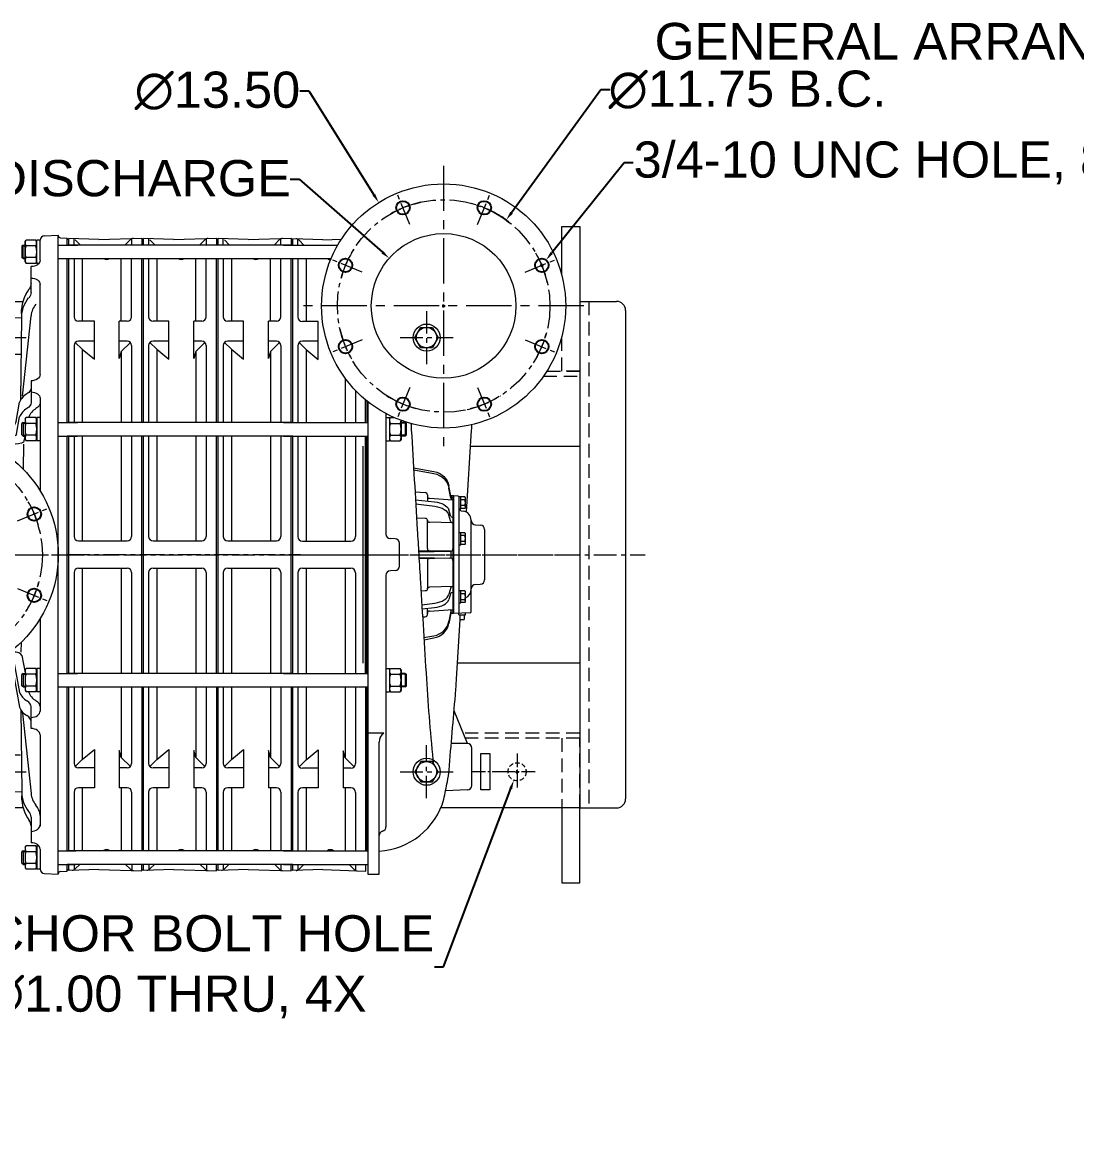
# Model space of a CAD drawing. Header units: inches. Extents: x -48 to 250, y -21 to 207.
# Drawn here: x 62.6 to 120.8, y 89.2 to 151 of the extents above; entities that cross this region are included whole.
import ezdxf
from ezdxf.enums import TextEntityAlignment as Align

# ---------------------------------------------------------------- set-up
doc = ezdxf.new("R2010")
doc.units = ezdxf.units.IN
doc.header["$MEASUREMENT"] = 0
for name, pattern in [('CENTER', [2, 1.25, -0.25, 0.25, -0.25]), ('CENTER2', [1.125, 0.75, -0.125, 0.125, -0.125]), ('CENTERX2', [0.8, 0.5, -0.1, 0.1, -0.1]), ('HIDDEN', [0.375, 0.25, -0.125])]:
    doc.linetypes.add(name, pattern=pattern)
doc.layers.get('Defpoints').update_dxf_attribs({"lineweight": 5})
for name, color, linetype, lineweight in [('CEN', 3, 'CENTER', 5), ('Centerline', 5, 'CENTERX2', 5), ('CL', 1, 'CENTER', 5), ('HID', 6, 'HIDDEN', 5), ('HID-HIDE', 6, 'HIDDEN', 5), ('HID2', 3, 'HIDDEN', 5), ('OBJ', 7, 'Continuous', 5), ('TEXT', 104, 'Continuous', 5), ('TXT', 7, 'Continuous', 5)]:
    doc.layers.add(name, color=color, linetype=linetype, lineweight=lineweight)
doc.styles.get("Standard").update_dxf_attribs({"font": 'arial.ttf'})
doc.dimstyles.new('STANDARD 2 PLCS$3', dxfattribs={"dimtxt": 1, "dimasz": 0.5, "dimexe": 0.18, "dimexo": 0.0625, "dimgap": 0.09, "dimtad": 0, "dimtih": 1, "dimtoh": 1, "dimzin": 4, "dimdsep": 46, "dimtxsty": 'Standard', "dimcen": 0.09, "dimaunit": 1, "dimadec": 0, "dimazin": 1, "dimtfac": 1, "dimtofl": 0, "dimtmove": 1, "dimatfit": 3, "dimfxl": 1, "dimtolj": 1, "dimtzin": 4, "dimarcsym": 0})

# ---------------------------------------------------------------- blocks, each defined once
blk = doc.blocks.new('*U69')
at = {"linetype": 'Continuous', "ltscale": 3}
blk.add_circle((0, 0), 0.375, dxfattribs=at)
blk = doc.blocks.new('*U70')
at = {"color": 0, "linetype": 'ByBlock', "lineweight": -2, "transparency": 16777216}
for p, rotation in [((-2.248, 5.428), 45), ((-5.428, 2.248), 90), ((5.428, 2.248), 315), ((-5.428, -2.248), 135), ((5.428, -2.248), 270.0000000000001), ((2.248, -5.428), 225), ((-2.248, -5.428), 180)]:
    blk.add_blockref('*U69', p, dxfattribs=dict(at, rotation=rotation))
blk.add_blockref('*U69', (2.248, 5.428), dxfattribs=at)
blk = doc.blocks.new('mc8 inlet pos 1 top view')
at = {"lineweight": 5}
for p, q in [((1.438, 10.692), (2.064, 11.075)), ((4.673, 11.075), (2.064, 11.075)), ((1.438, -10.692), (2.064, -11.075)), ((4.673, -11.075), (2.064, -11.075))]:
    blk.add_line(p, q, dxfattribs=at)
at = {"color": 7, "linetype": 'Continuous', "lineweight": 5}
for p, q in [((-11.88, 0.902), (-11.88, -0.902)), ((-11.88, 0.902), (-11.88, -0.902)), ((-11.82, 0.937), (-11.82, 1.145))]:
    blk.add_line(p, q, dxfattribs=at)
at = {"color": 5, "linetype": 'CENTER', "lineweight": 5}
blk.add_line((-13.045, 0), (9.86, 0), dxfattribs=at)
blk.add_circle((0, 0), 5.875, dxfattribs=at)
at = {"lineweight": 5}
for centre, start, end in [((7.357, 1.724), 123.42693, 154.63715), ((7.357, -1.724), 205.36285, 236.57307)]:
    blk.add_arc(centre, 10.746, start, end, dxfattribs=at)
at = {"layer": 'CEN', "color": 7, "lineweight": 5}
for p, q in [((3.5, 13.47), (3.5, 10.53)), ((2.03, 12), (4.97, 12)), ((-1.866, 4.504), (-2.631, 6.352)), ((1.866, 4.504), (2.631, 6.352)), ((-4.504, 1.866), (-6.352, 2.631)), ((4.504, 1.866), (6.352, 2.631)), ((-4.504, -1.866), (-6.352, -2.631)), ((4.504, -1.866), (6.352, -2.631)), ((-1.866, -4.504), (-2.631, -6.352)), ((1.866, -4.504), (2.631, -6.352)), ((3.5, -13.47), (3.5, -10.53)), ((2.03, -12), (4.97, -12))]:
    blk.add_line(p, q, dxfattribs=at)
at = {"layer": 'CEN', "color": 5, "lineweight": 5, "ltscale": 2}
blk.add_line((0, 7.751), (0, -7.751), dxfattribs=at)
at = {"layer": 'CEN', "color": 7, "lineweight": 5}
for start, end in [(102.73572, 122.26428), (57.73572, 77.26428), (147.73572, 167.26428), (12.73572, 32.26428), (192.73572, 212.26428), (327.73572, 347.26428), (237.73572, 257.26428), (282.73572, 302.26428)]:
    blk.add_arc((0, 0), 5.875, start, end, dxfattribs=at)
at = {"layer": 'HID', "color": 7, "linetype": 'Continuous', "lineweight": 5, "ltscale": 2}
for p, q in [((-11.82, 0.937), (-11.88, 0.902)), ((-11.82, 0.937), (-11.82, -0.937)), ((-11.82, -0.937), (-11.88, -0.902))]:
    blk.add_line(p, q, dxfattribs=at)
at = {"layer": 'HID-HIDE', "lineweight": 5}
for p, q in [((4.761, 17.073), (4.919, 17.073)), ((4.761, 16.417), (4.919, 16.417)), ((4.761, -16.417), (4.919, -16.417)), ((4.761, -17.073), (4.919, -17.073))]:
    blk.add_line(p, q, dxfattribs=at)
at = {"layer": 'HID-HIDE', "color": 7, "lineweight": 5}
for p, q in [((4.761, 7.264), (4.919, 7.264)), ((4.761, 6.608), (4.919, 6.608)), ((4.761, -6.608), (4.919, -6.608)), ((4.761, -7.264), (4.919, -7.264))]:
    blk.add_line(p, q, dxfattribs=at)
at = {"layer": 'OBJ', "lineweight": 5}
for p, q in [((4.919, 17.308), (4.97, 17.395)), ((5.51, 17.395), (4.97, 17.395)), ((5.56, 17.308), (5.51, 17.395)), ((5.56, 16.096), (5.56, 17.395)), ((5.75, 17.395), (5.56, 17.395)), ((5.75, 16.29), (5.75, 17.379)), ((5.991, 17.629), (6.75, 17.655)), ((6.75, -17.655), (6.75, 17.655)), ((6.871, 17.52), (7.255, 17.506)), ((7.255, 17.12), (7.255, 17.506)), ((4.807, 17.12), (4.747, 17.06)), ((4.747, 17.06), (4.747, 16.43)), ((4.807, 16.37), (4.807, 17.12)), ((4.807, 17.12), (4.919, 17.12)), ((4.919, 16.183), (4.919, 17.308)), ((5.51, 17.07), (4.97, 17.07)), ((6.75, 17.12), (7.814, 17.12)), ((4.807, 16.37), (4.747, 16.43)), ((4.807, 16.37), (4.919, 16.37)), ((4.919, 16.183), (4.97, 16.096)), ((5.51, 16.421), (4.97, 16.421)), ((5.51, 16.096), (4.97, 16.096)), ((5.56, 16.183), (5.51, 16.096)), ((5.674, 16.096), (5.56, 16.096)), ((6.75, 16.37), (7.814, 16.37)), ((7.255, 7.311), (7.255, 16.37)), ((5.25, 14.503), (5.25, 15.924)), ((5.75, 9.965), (5.75, 15.016)), ((1.679, 13.008), (4.713, 13.114)), ((4.679, 8.555), (4.733, 13.138)), ((4.777, 8.761), (5.25, 13.206)), ((1.438, 12.759), (1.438, 10.692)), ((5.25, 9.612), (5.25, 8.4)), ((6.75, 7.311), (7.814, 7.311)), ((6.75, 6.561), (7.814, 6.561)), ((6.75, -6.561), (7.814, -6.561)), ((6.75, -7.311), (7.814, -7.311)), ((7.255, -16.37), (7.255, -7.311)), ((4.679, -8.555), (4.733, -13.138)), ((5.25, -9.612), (5.25, -8.4)), ((4.777, -8.761), (5.25, -13.206)), ((5.75, -9.965), (5.75, -15.016)), ((1.438, -12.759), (1.438, -10.692)), ((1.679, -13.008), (4.713, -13.114)), ((5.25, -14.503), (5.25, -15.924)), ((4.807, -16.37), (4.747, -16.43)), ((4.747, -17.06), (4.747, -16.43)), ((4.807, -16.37), (4.807, -17.12)), ((4.807, -16.37), (4.919, -16.37)), ((4.919, -16.183), (4.97, -16.096)), ((4.919, -16.183), (4.919, -17.308)), ((5.51, -16.096), (4.97, -16.096)), ((5.51, -16.421), (4.97, -16.421)), ((5.56, -16.183), (5.51, -16.096)), ((5.56, -16.096), (5.56, -17.395)), ((5.674, -16.096), (5.56, -16.096)), ((5.75, -16.29), (5.75, -17.379)), ((6.75, -16.37), (7.718, -16.37)), ((4.807, -17.12), (4.747, -17.06)), ((4.807, -17.12), (4.919, -17.12)), ((4.919, -17.308), (4.97, -17.395)), ((5.51, -17.07), (4.97, -17.07)), ((5.56, -17.308), (5.51, -17.395)), ((6.75, -17.12), (7.705, -17.12)), ((7.255, -17.506), (7.255, -17.12)), ((7.255, -17.506), (7.255, -17.12)), ((5.51, -17.395), (4.97, -17.395)), ((5.75, -17.395), (5.56, -17.395)), ((5.991, -17.629), (6.75, -17.655)), ((6.871, -17.52), (7.255, -17.506)), ((6.871, -17.52), (7.255, -17.506))]:
    blk.add_line(p, q, dxfattribs=at)
at = {"layer": 'OBJ', "color": 7, "lineweight": 5}
for p, q in [((4.419, 7.355), (4.617, 8.439)), ((5.75, 8.645), (5.75, 3.536)), ((4.443, 6.665), (4.617, 7.621)), ((4.919, 7.499), (4.97, 7.586)), ((4.919, 7.499), (4.919, 6.374)), ((5.51, 7.586), (4.97, 7.586)), ((5.56, 7.499), (5.51, 7.586)), ((5.75, 7.586), (5.56, 7.586)), ((5.56, 7.586), (5.56, 6.287)), ((4.807, 7.311), (4.747, 7.251)), ((4.747, 6.621), (4.747, 7.251)), ((4.807, 7.311), (4.919, 7.311)), ((4.807, 7.311), (4.807, 6.561)), ((5.51, 7.261), (4.97, 7.261)), ((4.807, 6.561), (4.747, 6.621)), ((4.807, 6.561), (4.919, 6.561)), ((4.874, 6.292), (4.919, 6.539)), ((4.919, 6.374), (4.97, 6.287)), ((5.51, 6.611), (4.97, 6.611)), ((5.51, 6.287), (4.97, 6.287)), ((5.56, 6.374), (5.51, 6.287)), ((5.75, 6.287), (5.56, 6.287)), ((7.255, -6.561), (7.255, 6.561)), ((4.827, 4.719), (4.841, 6.108)), ((-7.153, 1.915), (-7.153, -1.915)), ((-6.359, 2.265), (-6.947, 2.161)), ((-6.359, -2.265), (-6.947, -2.161)), ((5.75, -3.536), (5.75, -8.645)), ((4.708, -5.382), (4.715, -4.83)), ((4.742, -5.566), (4.919, -6.539)), ((4.304, -5.905), (4.617, -7.621)), ((4.28, -6.594), (4.617, -8.439)), ((4.807, -6.561), (4.747, -6.621)), ((4.747, -7.251), (4.747, -6.621)), ((4.807, -6.561), (4.807, -7.311)), ((4.807, -6.561), (4.919, -6.561)), ((4.919, -6.374), (4.97, -6.287)), ((4.919, -6.374), (4.919, -7.499)), ((5.51, -6.287), (4.97, -6.287)), ((5.51, -6.611), (4.97, -6.611)), ((5.56, -6.374), (5.51, -6.287)), ((5.56, -6.287), (5.56, -7.586)), ((5.75, -6.287), (5.56, -6.287)), ((4.807, -7.311), (4.747, -7.251)), ((4.807, -7.311), (4.919, -7.311)), ((5.51, -7.261), (4.97, -7.261)), ((4.919, -7.499), (4.97, -7.586)), ((5.51, -7.586), (4.97, -7.586)), ((5.56, -7.499), (5.51, -7.586)), ((5.75, -7.586), (5.56, -7.586))]:
    blk.add_line(p, q, dxfattribs=at)
at = {"layer": 'OBJ', "color": 7, "linetype": 'Continuous', "lineweight": 5}
for p, q in [((-11.82, 1.145), (-9.13, 1.145)), ((-11.82, 0.937), (-8.13, 0.937)), ((-9.13, 0.937), (-9.13, 1.145)), ((-7.94, -1.124), (-7.94, 1.124)), ((-7.94, 1.124), (-7.153, 1.124)), ((-11.82, -0.937), (-8.13, -0.937)), ((-7.94, -1.124), (-7.153, -1.124))]:
    blk.add_line(p, q, dxfattribs=at)
at = {"layer": 'OBJ', "lineweight": 5}
for points in [[(3.82, 12.562), (4.145, 12), (3.82, 11.438), (3.17, 11.438), (2.845, 12), (3.17, 12.562)], [(3.82, -12.562), (4.145, -12), (3.82, -11.438), (3.17, -11.438), (2.845, -12), (3.17, -12.562)]]:
    blk.add_lwpolyline(points, close=True, dxfattribs=at)
for centre, radius in [((3.5, 12), 0.75), ((3.495, 12), 0.562), ((3.5, -12), 0.75), ((3.495, -12), 0.562)]:
    blk.add_circle(centre, radius, dxfattribs=at)
at = {"layer": 'OBJ', "color": 7, "lineweight": 5}
for radius in [6.75, 4]:
    blk.add_circle((0, 0), radius, dxfattribs=at)
at = {"layer": 'OBJ', "lineweight": 5}
for centre, radius, start, end in [((5.207, 17.232), 0.288, 154.38425, 214.38425), ((5.272, 17.232), 0.288, 325.61575, 25.61575), ((6, 17.379), 0.25, 92, 180), ((6.875, 17.645), 0.125, 180, 268), ((5.994, 16.745), 1.075, 162.41205, 197.58795), ((4.485, 16.745), 1.075, 342.41205, 17.58795), ((5.207, 16.258), 0.288, 145.61575, 205.61575), ((5.272, 16.258), 0.288, 334.38425, 34.38425), ((6.518, 13.071), 1.275, 142.1886, 173.92671), ((1.688, 12.759), 0.25, 92, 180), ((-6.903, 1.915), 0.25, 100, 180), ((-6.903, -1.915), 0.25, 180, 260), ((5.585, -7.999), 1.063, 204.45366, 237.83069), ((1.688, -12.759), 0.25, 180, 268), ((6.518, -13.071), 1.275, 186.07329, 217.8114), ((5.207, -16.258), 0.288, 154.38425, 214.38425), ((5.994, -16.745), 1.075, 162.41205, 197.58795), ((5.272, -16.258), 0.288, 325.61575, 25.61575), ((4.485, -16.745), 1.075, 342.41205, 17.58795), ((5.207, -17.232), 0.288, 145.61575, 205.61575), ((5.272, -17.232), 0.288, 334.38425, 34.38425), ((6, -17.379), 0.25, 180, 268), ((6.875, -17.645), 0.125, 92, 180), ((6.875, -17.645), 0.125, 92, 180)]:
    blk.add_arc(centre, radius, start, end, dxfattribs=at)
at = {"layer": 'OBJ', "color": 7, "lineweight": 5}
for centre, radius, start, end in [((5.585, 7.999), 1.063, 122.16931, 155.54634), ((5.585, 7.181), 1.063, 122.16931, 155.54634), ((6.085, 7.181), 1.063, 122.16931, 157.6358), ((5.207, 7.423), 0.288, 154.38425, 214.38425), ((5.272, 7.423), 0.288, 325.61575, 25.61575), ((5.994, 6.936), 1.075, 162.41205, 197.58795), ((4.485, 6.936), 1.075, 342.41205, 17.58795), ((5.207, 6.449), 0.288, 145.61575, 205.61575), ((5.272, 6.449), 0.288, 334.38425, 34.38425), ((5.207, -6.449), 0.288, 154.38425, 214.38425), ((5.994, -6.936), 1.075, 162.41205, 197.58795), ((5.272, -6.449), 0.288, 325.61575, 25.61575), ((4.485, -6.936), 1.075, 342.41205, 17.58795), ((5.207, -7.423), 0.288, 145.61575, 205.61575), ((5.272, -7.423), 0.288, 334.38425, 34.38425), ((5.585, -7.181), 1.063, 204.45366, 237.83069), ((6.085, -7.181), 1.063, 202.3642, 237.83069), ((4.28, -8.814), 0.5, 6.0574, 17.18918)]:
    blk.add_arc(centre, radius, start, end, dxfattribs=at)
at = {"layer": 'OBJ', "color": 7, "linetype": 'Continuous', "lineweight": 5}
for centre, start, end in [((-8.13, 1.127), 270, 359.01989), ((-8.13, -1.127), 0.98011, 90)]:
    blk.add_arc(centre, 0.19, start, end, dxfattribs=at)
at = {"layer": 'OBJ', "lineweight": 5}
for centre, major_axis, ratio, start_param, end_param in [((7.3, 17.408), (-0.045, 0), 0.666667, 3.141593, 6.283185), ((7.3, 17.408), (-0.045, 0), 0.666667, 3.141593, 6.283185), ((5.25, -8.645), (-0.5, 0), 0.707107, 1.570796, 3.141593), ((4.25, -9.218), (-1, 0), 0.4995, 3.141593, 3.835618), ((5.25, -9.965), (0.5, 0), 0.707107, 0, 1.570796), ((6.865, -13.245), (0.192, 2.369), 0.902985, 1.681631, 2.29787), ((6.857, -13.095), (2.123, 0.094), 0.894418, 3.114574, 3.713305), ((4.75, -14.503), (-0.5, 0), 0.89, 3.141593, 3.886192), ((4.75, -14.416), (-1, 0), 0.866848, 3.141593, 3.848564), ((4.75, -14.994), (-0.5, 0), 0.966, 3.141593, 3.821677), ((5.25, -14.93), (-0.5, 0), 0.732051, 1.570796, 3.141593), ((5.25, -16.29), (-0.5, 0), 0.732051, 3.141593, 4.712389)]:
    blk.add_ellipse(centre, major_axis=major_axis, ratio=ratio, start_param=start_param, end_param=end_param, dxfattribs=at)
at = {"layer": 'OBJ', "lineweight": 5, "extrusion": (0, 0, -1)}
for centre, major_axis, ratio, start_param, end_param in [((5.25, 16.29), (-0.5, 0), 0.732051, 3.141593, 4.712389), ((4.75, 14.994), (-0.5, 0), 0.966, 3.141593, 3.821677), ((5.25, 14.93), (-0.5, 0), 0.732051, 1.570796, 3.141593), ((6.865, 13.245), (0.192, -2.369), 0.902985, 1.681631, 2.29787), ((4.75, 14.503), (-0.5, 0), 0.89, 3.141593, 3.886192), ((6.857, 13.095), (2.123, -0.094), 0.894418, 3.114574, 3.713305), ((5.25, 9.965), (-0.5, 0), 0.707107, 3.141593, 4.712389), ((4.25, 9.218), (1, 0), 0.4995, 0, 0.694025), ((7.3, -17.408), (-0.045, 0), 0.666667, 3.141593, 6.283185)]:
    blk.add_ellipse(centre, major_axis=major_axis, ratio=ratio, start_param=start_param, end_param=end_param, dxfattribs=at)
at = {"layer": 'OBJ', "color": 7, "lineweight": 5, "extrusion": (0, 0, -1)}
for centre, major_axis, ratio, start_param, end_param in [((5.25, 8.645), (0.5, 0), 0.707107, -1.570796, 0), ((4.25, 8.4), (1, 0), 0.4995, 0, 0.694025), ((4.75, 8.4), (1, 0), 0.4995, 0, 0.694025), ((3.932, 7.426), (0.495, 0), 0.815211, 0.178165, 1.570796), ((3.946, 6.683), (0.499, 0), 0.404436, 0.0885, 1.570796), ((4.378, 6.309), (-0.499, 0), 0.404436, 3.230092, 4.712389)]:
    blk.add_ellipse(centre, major_axis=major_axis, ratio=ratio, start_param=start_param, end_param=end_param, dxfattribs=at)
at = {"layer": 'OBJ', "color": 7, "lineweight": 5}
for centre, major_axis, ratio, start_param, end_param in [((4.245, -5.584), (-0.499, 0), 0.404436, 3.230092, 4.712389), ((3.807, -5.923), (-0.499, 0), 0.404436, 3.230092, 4.712389), ((3.793, -6.666), (-0.495, 0), 0.815211, 3.319758, 4.712389), ((4.25, -8.4), (-1, 0), 0.4995, 3.141593, 3.835618), ((4.75, -8.4), (-1, 0), 0.4995, 3.141593, 3.835618)]:
    blk.add_ellipse(centre, major_axis=major_axis, ratio=ratio, start_param=start_param, end_param=end_param, dxfattribs=at)
at = {"linetype": 'Continuous', "lineweight": 5}
blk.add_blockref('*U70', (0, 0), dxfattribs=at)
blk = doc.blocks.new('mc8 p1 disch top view')
at = {"color": 5, "linetype": 'CENTER', "lineweight": 5}
blk.add_line((-15.67, 0), (0, 0), dxfattribs=at)
at = {"lineweight": 5}
for p, q in [((-4.973, -10.442), (-5.716, -8.64)), ((-4.973, -10.442), (-5.869, -10.444)), ((-10.48, -17.655), (-9.855, -17.655))]:
    blk.add_line(p, q, dxfattribs=at)
at = {"color": 5, "linetype": 'CENTER', "lineweight": 5}
blk.add_circle((-6.292, 13.75), 5.875, dxfattribs=at)
at = {"linetype": 'Continuous', "ltscale": 3}
for centre in [(-8.54, 19.178), (-4.044, 19.178), (-11.72, 15.998), (-0.864, 15.998), (-11.72, 11.502), (-0.864, 11.502), (-8.54, 8.322), (-4.044, 8.322)]:
    blk.add_circle(centre, 0.375, dxfattribs=at)
at = {"lineweight": 5}
blk.add_arc((-10.087, -12.437), 3.956, 273.36268, 344.04718, dxfattribs=at)
at = {"layer": 'CEN', "color": 5, "lineweight": 5, "ltscale": 2}
for p, q in [((-6.292, 21.501), (-6.292, 5.999)), ((1.459, 13.75), (-14.043, 13.75))]:
    blk.add_line(p, q, dxfattribs=at)
at = {"layer": 'CEN', "color": 7, "lineweight": 5}
for p, q in [((-8.158, 18.254), (-8.923, 20.102)), ((-4.426, 18.254), (-3.661, 20.102)), ((-10.796, 15.616), (-12.644, 16.381)), ((-1.788, 15.616), (0.06, 16.381)), ((-7.232, 13.47), (-7.232, 10.53)), ((-10.796, 11.884), (-12.644, 11.119)), ((-8.702, 12), (-5.762, 12)), ((-1.788, 11.884), (0.06, 11.119)), ((-8.158, 9.246), (-8.923, 7.398)), ((-4.426, 9.246), (-3.661, 7.398)), ((-7.232, -13.47), (-7.232, -10.53)), ((-8.702, -12), (-5.762, -12))]:
    blk.add_line(p, q, dxfattribs=at)
for start, end in [(102.73572, 122.26428), (57.73572, 77.26428), (147.73572, 167.26428), (12.73572, 32.26428), (192.73572, 212.26428), (327.73572, 347.26428), (237.73572, 257.26428), (282.73572, 302.26428)]:
    blk.add_arc((-6.292, 13.75), 5.875, start, end, dxfattribs=at)
at = {"layer": 'HID-HIDE', "color": 7, "lineweight": 5}
for p, q in [((-8.368, 7.264), (-8.649, 7.264)), ((-8.368, 6.608), (-8.649, 6.608))]:
    blk.add_line(p, q, dxfattribs=at)
at = {"layer": 'HID-HIDE', "lineweight": 5}
for p, q in [((-8.368, -6.608), (-8.649, -6.608)), ((-8.368, -7.264), (-8.649, -7.264))]:
    blk.add_line(p, q, dxfattribs=at)
at = {"layer": 'OBJ', "color": 7, "lineweight": 5}
for p, q in [((-10.51, 7.311), (-10.51, 8.48)), ((-10.504, 7.311), (-10.504, 8.475)), ((-9.48, 7.586), (-9.29, 7.586)), ((-9.29, 7.499), (-9.239, 7.586)), ((-9.29, 7.586), (-9.29, 6.287)), ((-9.239, 7.586), (-9.042, 7.586)), ((-9.239, 7.261), (-8.699, 7.261)), ((-8.649, 7.425), (-8.649, 6.374)), ((-8.415, 7.311), (-8.649, 7.311)), ((-8.415, 7.311), (-8.355, 7.251)), ((-8.415, 7.311), (-8.415, 6.561)), ((-8.355, 6.621), (-8.355, 7.251)), ((-9.48, 6.287), (-9.29, 6.287)), ((-9.29, 6.374), (-9.239, 6.287)), ((-9.239, 6.611), (-8.699, 6.611)), ((-9.239, 6.287), (-8.699, 6.287)), ((-8.649, 6.374), (-8.699, 6.287)), ((-8.415, 6.561), (-8.649, 6.561)), ((-8.415, 6.561), (-8.355, 6.621))]:
    blk.add_line(p, q, dxfattribs=at)
at = {"layer": 'OBJ', "lineweight": 5}
for p, q in [((-10.48, 8.456), (-10.48, -17.655)), ((-9.48, 7.8), (-9.48, 1.143)), ((-10.51, -6.561), (-10.51, 6.561)), ((-10.504, 6.561), (-10.504, -6.561)), ((-7.954, 4.805), (-6.832, 4.601)), ((-7.947, 4.688), (-6.832, 4.485)), ((-5.897, 3.236), (-6.003, 3.8)), ((-7.874, 3.469), (-7.313, 3.435)), ((-7.193, 3.306), (-7.193, 2.969)), ((-7.072, 3.116), (-5.781, 3.039)), ((-5.897, 3.12), (-6.003, 3.684)), ((-5.758, 3.259), (-5.903, 3.269)), ((-5.758, -3.259), (-5.758, 3.259)), ((-5.758, 3.25), (-5.744, 3.25)), ((-5.744, 3.25), (-5.744, -3.25)), ((-5.491, 3.238), (-5.744, 3.247)), ((-5.434, -3.178), (-5.434, 3.217)), ((-5.434, 3.217), (-5.34, 3.217)), ((-5.34, 2.534), (-5.34, 3.217)), ((-5.115, 3.2), (-5.34, 3.2)), ((-5.09, 3.156), (-5.115, 3.2)), ((-5.09, 2.594), (-5.09, 3.156)), ((-7.849, 3.04), (-6.8, 2.926)), ((-7.835, 2.81), (-6.784, 2.675)), ((-5.897, 2.114), (-6.011, 2.482)), ((-5.434, 2.534), (-5.34, 2.534)), ((-5.115, 3.037), (-5.34, 3.037)), ((-5.115, 2.713), (-5.34, 2.713)), ((-5.115, 2.55), (-5.34, 2.55)), ((-5.09, 2.594), (-5.115, 2.55)), ((-7.313, 2.005), (-7.788, 2.017)), ((-7.193, 0.34), (-7.193, 1.901)), ((-5.897, 1.815), (-6.004, 2.186)), ((-5.322, 2.428), (-5.204, 2.412)), ((-4.774, -3.155), (-4.774, 1.916)), ((-5.781, 1.763), (-7.079, 1.796)), ((-4.532, 1.643), (-4.265, 1.633)), ((-4.024, 1.384), (-4.024, -1.384)), ((-8.971, 0.883), (-9.238, 0.893)), ((-8.73, -0.634), (-8.73, 0.634)), ((-5.434, 1.23), (-5.34, 1.23)), ((-5.34, 0.547), (-5.34, 1.23)), ((-5.115, 1.213), (-5.34, 1.213)), ((-5.115, 1.051), (-5.34, 1.051)), ((-5.115, 0.726), (-5.34, 0.726)), ((-5.09, 1.17), (-5.115, 1.213)), ((-5.09, 0.607), (-5.09, 1.17)), ((-5.914, 0.188), (-7.68, 0.221)), ((-7.676, 0.154), (-5.947, 0.187)), ((-5.883, -0.124), (-5.883, 0.124)), ((-5.434, 0.547), (-5.34, 0.547)), ((-5.115, 0.564), (-5.34, 0.564)), ((-5.09, 0.607), (-5.115, 0.564)), ((-7.657, -0.154), (-5.947, -0.187)), ((-5.914, -0.188), (-7.653, -0.221)), ((-7.193, -0.34), (-7.193, -1.901)), ((-9.48, -1.143), (-9.48, -15.046)), ((-8.971, -0.883), (-9.238, -0.893)), ((-5.781, -1.763), (-7.079, -1.796)), ((-5.897, -1.815), (-6.004, -2.186)), ((-4.532, -1.643), (-4.265, -1.633)), ((-7.313, -2.005), (-7.544, -2.011)), ((-5.897, -2.114), (-6.011, -2.482)), ((-5.434, -1.984), (-5.34, -1.984)), ((-5.34, -2.667), (-5.34, -1.984)), ((-5.115, -2.001), (-5.34, -2.001)), ((-5.115, -2.164), (-5.34, -2.164)), ((-5.09, -2.045), (-5.115, -2.001)), ((-5.09, -2.607), (-5.09, -2.045)), ((-7.497, -2.766), (-6.784, -2.675)), ((-7.483, -3), (-6.8, -2.926)), ((-7.193, -3.306), (-7.193, -2.969)), ((-7.072, -3.116), (-5.781, -3.039)), ((-5.434, -2.667), (-5.34, -2.667)), ((-5.115, -2.488), (-5.34, -2.488)), ((-5.115, -2.651), (-5.34, -2.651)), ((-5.09, -2.607), (-5.115, -2.651)), ((-7.456, -3.444), (-7.313, -3.435)), ((-5.897, -3.12), (-6.003, -3.684)), ((-5.897, -3.236), (-6.003, -3.8)), ((-5.758, -3.259), (-5.903, -3.269)), ((-5.744, -3.25), (-5.758, -3.25)), ((-4.831, -3.215), (-5.744, -3.247)), ((-5.461, -3.335), (-5.458, -3.237)), ((-5.461, -3.335), (-5.086, -3.335)), ((-5.399, -3.335), (-5.399, -3.585)), ((-5.399, -3.585), (-5.149, -3.585)), ((-5.149, -3.335), (-5.149, -3.585)), ((-5.14, -3.335), (-5.13, -3.339)), ((-5.086, -3.335), (-5.089, -3.224)), ((-7.386, -4.586), (-6.832, -4.485)), ((-7.378, -4.7), (-6.832, -4.601)), ((-9.48, -6.287), (-9.29, -6.287)), ((-9.29, -6.374), (-9.239, -6.287)), ((-9.29, -6.287), (-9.29, -7.586)), ((-9.239, -6.287), (-8.699, -6.287)), ((-9.239, -6.611), (-8.699, -6.611)), ((-8.649, -6.374), (-8.699, -6.287)), ((-8.649, -6.374), (-8.649, -7.499)), ((-8.415, -6.561), (-8.649, -6.561)), ((-8.415, -6.561), (-8.355, -6.621)), ((-8.415, -6.561), (-8.415, -7.311)), ((-8.355, -7.251), (-8.355, -6.621)), ((-10.51, -16.37), (-10.51, -7.311)), ((-10.504, -7.311), (-10.504, -12.806)), ((-9.239, -7.261), (-8.699, -7.261)), ((-8.415, -7.311), (-8.649, -7.311)), ((-8.415, -7.311), (-8.355, -7.251)), ((-9.48, -7.586), (-9.29, -7.586)), ((-9.29, -7.499), (-9.239, -7.586)), ((-9.239, -7.586), (-8.699, -7.586)), ((-8.649, -7.499), (-8.699, -7.586)), ((-9.604, -9.867), (-10.48, -9.867)), ((-9.855, -17.655), (-9.854, -10.367)), ((-4.732, -12.759), (-4.732, -10.692)), ((-4.973, -13.008), (-6.187, -13.064))]:
    blk.add_line(p, q, dxfattribs=at)
for points in [[(-6.912, 12.562), (-6.587, 12), (-6.912, 11.437), (-7.562, 11.437), (-7.887, 12), (-7.562, 12.562)], [(-6.912, -12.563), (-6.587, -12), (-6.912, -11.438), (-7.562, -11.438), (-7.887, -12), (-7.562, -12.563)]]:
    blk.add_lwpolyline(points, close=True, dxfattribs=at)
for points in [[(-8.101, 7.247, -0.001333), (-8.079, 6.894, -0.000057), (-7.749, 1.372, 0.000233), (-7.668, 0.019, 0.000175), (-7.573, -1.537, 0.000051), (-7.246, -6.856, 0.005285), (-7.073, -9.253, 0.004385), (-6.854, -11.638, 0.004385)], [(-5.02, 2.347), (-4.745, 6.875, -0.000649), (-4.726, 7.184)], [(-6.283, -13.524, 0.004777), (-6.085, -12.55, 0.025876), (-5.995, -11.908, 0.001144), (-5.641, -7.74, 0.005517), (-5.579, -6.875), (-5.379, -3.585)]]:
    blk.add_lwpolyline(points, format="xyb", dxfattribs=at)
for centre, radius in [((-6.292, 13.75), 6.75), ((-6.292, 13.75), 4), ((-7.232, 12), 0.75), ((-7.237, 12), 0.562), ((-7.232, -12), 0.75), ((-7.237, -12), 0.562)]:
    blk.add_circle(centre, radius, dxfattribs=at)
at = {"layer": 'OBJ', "color": 7, "lineweight": 5}
for centre, radius, start, end in [((-9.002, 7.423), 0.288, 154.38425, 214.38425), ((-8.215, 6.936), 1.075, 162.41205, 197.58795), ((-8.936, 7.423), 0.288, 325.61575, 0.31201), ((-9.724, 6.936), 1.075, 342.41205, 17.58795), ((-9.002, 6.449), 0.288, 145.61575, 205.61575), ((-8.936, 6.449), 0.288, 334.38425, 34.38425)]:
    blk.add_arc(centre, radius, start, end, dxfattribs=at)
at = {"layer": 'OBJ', "lineweight": 5}
for centre, radius, start, end in [((-7.323, 3.306), 0.13, 0, 85.96947), ((-7.063, 3.246), 0.13, 180, 265.96947), ((-5.494, 3.178), 0.06, 0, 88), ((-5.233, 3.119), 0.144, 325.61575, 25.61575), ((-5.304, 2.557), 0.13, 180, 262), ((-5.627, 2.875), 0.537, 342.41205, 17.58795), ((-5.233, 2.631), 0.144, 334.38425, 34.38425), ((-5.274, 1.916), 0.5, 0, 82), ((-4.524, 1.893), 0.25, 180, 268), ((-4.274, 1.384), 0.25, 0, 88), ((-9.23, 1.143), 0.25, 180, 268), ((-8.98, 0.634), 0.25, 0, 88), ((-5.233, 1.132), 0.144, 325.61575, 25.61575), ((-5.627, 0.888), 0.537, 342.41205, 17.58795), ((-5.233, 0.645), 0.144, 334.38425, 34.38425), ((-7.063, 0.34), 0.13, 180, 265.96947), ((-5.946, 0.124), 0.063, 0, 91.0977), ((-5.912, 0.318), 0.13, 268.91826, 0), ((-7.063, -0.34), 0.13, 94.03053, 180), ((-5.946, -0.124), 0.063, 268.90219, 0), ((-5.912, -0.318), 0.13, 0, 91.08174), ((-9.23, -1.143), 0.25, 92, 180), ((-8.98, -0.634), 0.25, 272, 0), ((-4.524, -1.893), 0.25, 92, 180), ((-4.274, -1.384), 0.25, 272, 0), ((-5.233, -2.082), 0.144, 325.61575, 25.61575), ((-5.627, -2.326), 0.537, 342.41205, 17.58795), ((-5.274, -1.916), 0.5, 291.59232, 0), ((-5.233, -2.569), 0.144, 334.38425, 34.38425), ((-7.323, -3.306), 0.13, 274.03053, 0), ((-7.063, -3.246), 0.13, 94.03053, 180), ((-5.494, -3.178), 0.06, 272, 0), ((-4.834, -3.155), 0.06, 272, 0), ((-9.002, -6.449), 0.288, 154.38425, 214.38425), ((-8.215, -6.936), 1.075, 162.41205, 197.58795), ((-8.936, -6.449), 0.288, 325.61575, 25.61575), ((-9.724, -6.936), 1.075, 342.41205, 17.58795), ((-9.002, -7.423), 0.288, 145.61575, 205.61575), ((-8.936, -7.423), 0.288, 334.38425, 34.38425), ((-9.285, -10.339), 0.57, 124.07328, 182.79368), ((-4.982, -10.692), 0.25, 0, 88), ((-4.982, -12.759), 0.25, 272, 0), ((-9.604, -15.53), 0.25, 104.48168, 179.99756), ((-9.73, -15.046), 0.25, 284.48168, 0)]:
    blk.add_arc(centre, radius, start, end, dxfattribs=at)
at = {"layer": 'OBJ', "lineweight": 5, "extrusion": (0, 0, -1)}
for centre, major_axis, ratio, start_param, end_param in [((-6.993, 3.675), (-0.988, 0.186), 0.935161, 1.558193, 2.809998), ((-6.993, 3.559), (-0.988, 0.186), 0.935161, 1.558193, 2.809998), ((-6.993, 2.389), (0.996, 0), 0.549809, -1.375776, -0.170203), ((-6.993, 2.083), (1.005, 0), 0.602662, -1.360946, -0.171812), ((-7.072, -1.901), (-0.121, 0), 0.864511, 0, 1.570796), ((-5.776, -1.796), (0.122, 0.025), 0.268221, 3.33084, 4.720795), ((-7.313, -1.901), (-0.121, 0), 0.864511, 3.141593, 4.712389), ((-5.775, -2.096), (0.122, 0.025), 0.264455, 3.350837, 4.720234), ((-5.777, -3.126), (0.12, 0.015), 0.725268, 3.38198, 4.768314), ((-5.777, -3.243), (0.12, 0.014), 0.722533, 3.387375, 4.767172)]:
    blk.add_ellipse(centre, major_axis=major_axis, ratio=ratio, start_param=start_param, end_param=end_param, dxfattribs=at)
at = {"layer": 'OBJ', "lineweight": 5}
for centre, major_axis, ratio, start_param, end_param in [((-5.777, 3.243), (-0.12, 0.014), 0.722533, 0.245783, 1.62558), ((-5.777, 3.126), (-0.12, 0.015), 0.725268, 0.240388, 1.626722), ((-7.313, 1.901), (0.121, 0), 0.864511, 0, 1.570796), ((-7.072, 1.901), (0.121, 0), 0.864511, 3.141593, 4.712389), ((-5.775, 2.096), (-0.122, 0.025), 0.264455, 0.209244, 1.578641), ((-5.776, 1.796), (-0.122, 0.025), 0.268221, 0.189248, 1.579203), ((-6.993, -2.083), (-1.005, 0), 0.602662, 1.780646, 2.96978), ((-6.993, -2.389), (0.996, 0), 0.549809, -1.375776, -0.170203), ((-6.993, -3.559), (0.988, 0.186), 0.935161, 4.699785, 5.951591), ((-6.993, -3.675), (0.988, 0.186), 0.935161, 4.699785, 5.951591)]:
    blk.add_ellipse(centre, major_axis=major_axis, ratio=ratio, start_param=start_param, end_param=end_param, dxfattribs=at)
blk = doc.blocks.new('mc8 intermediate for disch')
at = {"color": 5, "linetype": 'CENTER', "lineweight": 5}
blk.add_line((0.14, 17.12), (5.667, 17.12), dxfattribs=at)
at = {"lineweight": 5}
blk.add_line((4.531, 0.75), (4.656, 0.75), dxfattribs=at)
at = {"layer": 'OBJ', "lineweight": 5}
for p, q in [((0, 34.241), (2.995, 34.241)), ((2.162, 34.531), (0.507, 34.589)), ((0.507, 34.241), (0.507, 34.589)), ((0.791, 34.241), (0.791, 34.558)), ((1.124, 34.241), (0.855, 34.509)), ((0, 33.491), (2.623, 33.491)), ((0.507, 24.431), (0.507, 33.491)), ((0.786, 33.491), (0.786, 30.264)), ((0.786, 28.669), (0.786, 24.431)), ((0.859, 28.846), (1.242, 28.463)), ((0, 24.431), (4.656, 24.431)), ((0, 23.681), (4.656, 23.681)), ((0.507, 10.559), (0.507, 23.681)), ((0.786, 23.681), (0.786, 18.12)), ((1.242, 23.681), (1.242, 17.87)), ((3.4, 23.681), (3.4, 17.87)), ((3.974, 23.681), (3.974, 18.12)), ((4.531, 10.559), (4.531, 23.681)), ((4.537, 10.559), (4.537, 23.681)), ((4.626, 10.559), (4.626, 23.681)), ((4.632, 23.681), (4.632, 10.559)), ((1.036, 17.87), (3.724, 17.87)), ((0.786, 16.12), (0.786, 10.559)), ((1.036, 16.37), (3.724, 16.37)), ((1.242, 16.37), (1.242, 10.559)), ((3.4, 16.37), (3.4, 10.559)), ((3.974, 16.12), (3.974, 10.559)), ((0, 10.559), (4.656, 10.559)), ((0, 9.809), (4.656, 9.809)), ((0.507, 0.75), (0.507, 9.809)), ((0.786, 9.809), (0.786, 5.572)), ((1.242, 9.809), (1.242, 5.778)), ((3.4, 9.809), (3.4, 5.896)), ((3.974, 9.809), (3.974, 5.572)), ((4.531, 9.809), (4.531, 0.75)), ((4.537, 9.809), (4.537, 0.75)), ((4.626, 0.75), (4.626, 9.809)), ((4.632, 9.809), (4.632, 4.314)), ((1.242, 5.778), (1.912, 6.332)), ((1.912, 6.332), (1.912, 4.227)), ((3.287, 6.283), (3.287, 4.227)), ((3.4, 5.896), (3.287, 6.283)), ((0.859, 5.395), (1.242, 5.778)), ((3.901, 5.395), (3.4, 5.896)), ((1.912, 5.322), (1.036, 5.322)), ((3.724, 5.322), (3.287, 5.322)), ((0.786, 3.977), (0.786, 0.75)), ((1.912, 4.227), (1.036, 4.227)), ((1.242, 4.227), (1.242, 0.75)), ((3.724, 4.227), (3.287, 4.227)), ((3.4, 4.227), (3.4, 0.75)), ((3.974, 3.977), (3.974, 0.75)), ((0, 0.75), (4.655, 0.75)), ((0, 0), (4.641, 0)), ((0.507, -0.348), (0.507, 0)), ((0.791, 0), (0.791, -0.318)), ((1.124, 0), (0.855, -0.269)), ((3.621, 0), (3.904, -0.284)), ((3.979, 0), (3.979, -0.333)), ((4.537, -0.373), (4.537, 0)), ((4.537, -0.373), (4.537, 0)), ((2.162, -0.29), (0.507, -0.348)), ((2.162, -0.29), (4.537, -0.373))]:
    blk.add_line(p, q, dxfattribs=at)
at = {"layer": 'OBJ', "color": 7, "lineweight": 5}
for p, q in [((2.162, 34.531), (3.196, 34.567)), ((1.242, 33.491), (1.242, 30.014)), ((1.912, 30.014), (1.036, 30.014)), ((1.912, 27.908), (1.912, 30.014)), ((1.912, 28.919), (1.036, 28.919)), ((1.242, 28.463), (1.242, 24.431)), ((1.242, 28.463), (1.912, 27.908)), ((3.4, 26.88), (3.4, 24.431)), ((3.974, 26.196), (3.974, 24.431)), ((4.531, 24.431), (4.531, 25.678)), ((4.537, 24.431), (4.537, 25.673))]:
    blk.add_line(p, q, dxfattribs=at)
at = {"layer": 'OBJ', "lineweight": 5}
for centre, start, end in [((0.679, 34.332), 45, 88), ((1.036, 30.264), 180, 270), ((1.036, 28.669), 90, 180), ((1.036, 18.12), 180, 270), ((3.724, 18.12), 270, 0), ((1.036, 16.12), 90, 180), ((3.724, 16.12), 0, 90), ((1.036, 5.572), 180, 270), ((3.724, 5.572), 270, 0), ((1.036, 3.977), 90, 180), ((3.724, 3.977), 0, 90), ((2.587, 0.561), 49.22788, 130.77212), ((0.679, -0.092), 272, 315), ((4.081, -0.107), 225, 268)]:
    blk.add_arc(centre, 0.25, start, end, dxfattribs=at)
at = {"layer": 'OBJ', "color": 7, "lineweight": 5}
for centre, end in [((2.582, 33.68), 273.67924), ((2.587, 33.68), 272.33718)]:
    blk.add_arc(centre, 0.25, 229.22788, end, dxfattribs=at)
at = {"layer": 'OBJ', "lineweight": 5}
blk.add_ellipse((0.457, 34.529), major_axis=(-0.0475, 0), ratio=0.631579, start_param=3.141593, end_param=6.283185, dxfattribs=at)
at = {"layer": 'OBJ', "lineweight": 5, "extrusion": (0, 0, -1)}
blk.add_ellipse((0.462, -0.288), major_axis=(-0.045, 0), ratio=0.666667, start_param=3.141593, end_param=6.283185, dxfattribs=at)
blk = doc.blocks.new('mc8 intermediate side view')
at = {"lineweight": 5}
for p, q in [((0, 17.12), (4.21, 17.12)), ((0, 16.37), (4.21, 16.37)), ((0, 7.311), (4.21, 7.311)), ((0, 6.561), (4.21, 6.561)), ((0, -6.561), (4.21, -6.561)), ((0, -7.311), (4.21, -7.311)), ((0, -16.37), (4.21, -16.37)), ((0, -17.12), (4.21, -17.12))]:
    blk.add_line(p, q, dxfattribs=at)
at = {"color": 5, "linetype": 'CENTER', "lineweight": 5}
blk.add_line((0, 0), (4.634, 0), dxfattribs=at)
at = {"layer": 'OBJ', "lineweight": 5}
for p, q in [((1.745, 17.411), (0.09, 17.468)), ((0.09, 17.12), (0.09, 17.468)), ((0.374, 17.12), (0.374, 17.438)), ((0.707, 17.12), (0.439, 17.389)), ((1.745, 17.411), (4.12, 17.493)), ((3.204, 17.12), (3.488, 17.404)), ((3.562, 17.12), (3.562, 17.453)), ((4.12, 17.493), (4.12, 17.12)), ((0.09, 7.311), (0.09, 16.37)), ((0.369, 16.37), (0.369, 13.143)), ((0.825, 16.37), (0.825, 12.893)), ((2.983, 12.893), (2.983, 16.37)), ((3.557, 13.143), (3.557, 16.37)), ((4.12, 7.311), (4.12, 16.37)), ((1.495, 12.893), (0.619, 12.893)), ((1.495, 10.788), (1.495, 12.893)), ((2.87, 10.838), (2.87, 12.893)), ((3.307, 12.893), (2.87, 12.893)), ((1.495, 11.799), (0.619, 11.799)), ((3.307, 11.799), (2.87, 11.799)), ((0.369, 11.549), (0.369, 7.311)), ((0.442, 11.725), (0.825, 11.343)), ((0.825, 11.343), (0.825, 7.311)), ((0.825, 11.343), (1.495, 10.788)), ((2.983, 11.224), (2.87, 10.838)), ((3.484, 11.725), (2.983, 11.224)), ((2.983, 11.224), (2.983, 7.311)), ((3.557, 11.549), (3.557, 7.311)), ((0.09, -6.561), (0.09, 6.561)), ((0.369, 6.561), (0.369, 1)), ((0.825, 6.561), (0.825, 0.75)), ((2.983, 6.561), (2.983, 0.75)), ((3.557, 6.561), (3.557, 1)), ((4.12, -6.561), (4.12, 6.561)), ((0.619, 0.75), (3.307, 0.75)), ((0.369, -1), (0.369, -6.561)), ((0.619, -0.75), (3.307, -0.75)), ((0.825, -0.75), (0.825, -6.561)), ((2.983, -0.75), (2.983, -6.561)), ((3.557, -1), (3.557, -6.561)), ((0.09, -16.37), (0.09, -7.311)), ((0.369, -7.311), (0.369, -11.549)), ((0.825, -7.311), (0.825, -11.343)), ((2.983, -7.311), (2.983, -11.224)), ((3.557, -7.311), (3.557, -11.549)), ((4.12, -7.311), (4.12, -16.37)), ((0.825, -11.343), (1.495, -10.788)), ((1.495, -10.788), (1.495, -12.893)), ((2.87, -10.838), (2.87, -12.893)), ((2.983, -11.224), (2.87, -10.838)), ((0.442, -11.725), (0.825, -11.343)), ((3.484, -11.725), (2.983, -11.224)), ((1.495, -11.799), (0.619, -11.799)), ((3.307, -11.799), (2.87, -11.799)), ((1.495, -12.893), (0.619, -12.893)), ((0.825, -12.893), (0.825, -16.37)), ((3.307, -12.893), (2.87, -12.893)), ((2.983, -12.893), (2.983, -16.37)), ((0.369, -13.143), (0.369, -16.37)), ((3.557, -13.143), (3.557, -16.37)), ((0.09, -17.468), (0.09, -17.12)), ((0.374, -17.12), (0.374, -17.438)), ((0.707, -17.12), (0.439, -17.389)), ((3.204, -17.12), (3.488, -17.404)), ((3.562, -17.12), (3.562, -17.453)), ((4.12, -17.493), (4.12, -17.12)), ((1.745, -17.411), (0.09, -17.468)), ((1.745, -17.411), (4.12, -17.493))]:
    blk.add_line(p, q, dxfattribs=at)
for centre, start, end in [((3.665, 17.227), 92, 135), ((2.171, 16.56), 229.22788, 310.77212), ((0.619, 13.143), 180, 270), ((3.307, 13.143), 270, 0), ((0.619, 11.549), 90, 180), ((3.307, 11.549), 0, 90), ((0.619, 1), 180, 270), ((3.307, 1), 270, 0), ((0.619, -1), 90, 180), ((3.307, -1), 0, 90), ((0.619, -11.549), 180, 270), ((3.307, -11.549), 270, 0), ((0.619, -13.143), 90, 180), ((3.307, -13.143), 0, 90), ((2.171, -16.56), 49.22788, 130.77212), ((0.262, -17.212), 272, 315), ((3.665, -17.227), 225, 268)]:
    blk.add_arc(centre, 0.25, start, end, dxfattribs=at)
blk.add_ellipse((0.045, 17.408), major_axis=(-0.045, 0), ratio=0.666667, start_param=3.141593, end_param=6.283185, dxfattribs=at)
at = {"layer": 'OBJ', "lineweight": 5, "extrusion": (0, 0, -1)}
blk.add_ellipse((0.045, -17.408), major_axis=(-0.045, 0), ratio=0.666667, start_param=3.141593, end_param=6.283185, dxfattribs=at)
blk = doc.blocks.new('*D81')
at = {"layer": 'Defpoints', "color": 0, "linetype": 'Continuous', "ltscale": 3, "transparency": 16777216}
for p in [(89.303, 140.101), (82.386, 130.602)]:
    blk.add_point(p, dxfattribs=at)
at = {"layer": 'TEXT', "color": 0, "linetype": 'Continuous', "lineweight": -2, "ltscale": 3, "transparency": 16777216}
for p, q in [((94.545, 147.299), (89.598, 140.505)), ((95.045, 147.299), (94.545, 147.299)), ((85.755, 135.352), (85.935, 135.352)), ((85.845, 135.262), (85.845, 135.442))]:
    blk.add_line(p, q, dxfattribs=at)
blk.add_arc((85.845, 135.352), 5.875, 52.18096, 57.12619, dxfattribs=at)
at = {"layer": 'TEXT', "color": 0, "linetype": 'Continuous', "ltscale": 3, "transparency": 16777216}
blk.add_solid([(89.53, 140.554), (89.665, 140.456), (89.303, 140.101)], dxfattribs=at)
at = {"layer": 'TEXT', "color": 0, "linetype": 'Continuous', "lineweight": 5, "ltscale": 3, "transparency": 16777216, "insert": (102.645, 147.299), "char_height": 2, "attachment_point": 5}
blk.add_mtext('\\A1;∅11.75 B.C.', dxfattribs=at)
blk = doc.blocks.new('*D82')
at = {"layer": 'Defpoints', "color": 0, "linetype": 'Continuous', "ltscale": 3, "transparency": 16777216}
for p in [(82.837, 137.989), (88.852, 132.714)]:
    blk.add_point(p, dxfattribs=at)
at = {"layer": 'TEXT', "color": 0, "linetype": 'Continuous', "lineweight": -2, "ltscale": 3, "transparency": 16777216}
for p, q in [((77.361, 142.353), (77.861, 142.353)), ((77.861, 142.353), (82.461, 138.319)), ((85.755, 135.352), (85.935, 135.352)), ((85.845, 135.262), (85.845, 135.442))]:
    blk.add_line(p, q, dxfattribs=at)
at = {"layer": 'TEXT', "color": 0, "linetype": 'Continuous', "ltscale": 3, "transparency": 16777216}
blk.add_solid([(82.516, 138.381), (82.407, 138.256), (82.837, 137.989)], dxfattribs=at)
at = {"layer": 'TEXT', "color": 0, "linetype": 'Continuous', "lineweight": 5, "ltscale": 3, "transparency": 16777216, "insert": (64.903, 142.353), "char_height": 2, "attachment_point": 5}
blk.add_mtext('\\A1;∅8.00 DISCHARGE', dxfattribs=at)
blk = doc.blocks.new('*D83')
at = {"layer": 'Defpoints', "color": 0, "linetype": 'Continuous', "ltscale": 3, "transparency": 16777216}
for p in [(82.257, 141.069), (89.432, 129.634)]:
    blk.add_point(p, dxfattribs=at)
at = {"layer": 'TEXT', "color": 0, "linetype": 'Continuous', "lineweight": -2, "ltscale": 3, "transparency": 16777216}
for p, q in [((77.884, 147.243), (78.384, 147.243)), ((78.384, 147.243), (81.992, 141.493)), ((85.755, 135.352), (85.935, 135.352)), ((85.845, 135.262), (85.845, 135.442))]:
    blk.add_line(p, q, dxfattribs=at)
at = {"layer": 'TEXT', "color": 0, "linetype": 'Continuous', "ltscale": 3, "transparency": 16777216}
blk.add_solid([(82.062, 141.537), (81.921, 141.449), (82.257, 141.069)], dxfattribs=at)
at = {"layer": 'TEXT', "color": 0, "linetype": 'Continuous', "lineweight": 5, "ltscale": 3, "transparency": 16777216, "insert": (73.335, 147.243), "char_height": 2, "attachment_point": 5}
blk.add_mtext('\\A1;∅13.50', dxfattribs=at)
blk = doc.blocks.new('*D88')
at = {"layer": 'Defpoints', "color": 0, "linetype": 'Continuous', "ltscale": 3, "transparency": 16777216}
for p in [(91.508, 137.892), (91.038, 137.308)]:
    blk.add_point(p, dxfattribs=at)
at = {"layer": 'TEXT', "color": 0, "linetype": 'Continuous', "lineweight": -2, "ltscale": 3, "transparency": 16777216}
for p, q in [((95.824, 143.261), (91.821, 138.282)), ((96.324, 143.261), (95.824, 143.261)), ((91.183, 137.6), (91.363, 137.6)), ((91.273, 137.51), (91.273, 137.69))]:
    blk.add_line(p, q, dxfattribs=at)
at = {"layer": 'TEXT', "color": 0, "linetype": 'Continuous', "ltscale": 3, "transparency": 16777216}
blk.add_solid([(91.756, 138.334), (91.886, 138.23), (91.508, 137.892)], dxfattribs=at)
at = {"layer": 'TEXT', "color": 0, "linetype": 'Continuous', "lineweight": 5, "ltscale": 3, "transparency": 16777216, "insert": (110.4, 143.261), "char_height": 2, "attachment_point": 5}
blk.add_mtext('\\A1;3/4-10 UNC HOLE, 8X', dxfattribs=at)
blk = doc.blocks.new('*D72')
at = {"color": 0, "lineweight": -2, "transparency": 16777216}
for p, q in [((89.815, 109.602), (89.995, 109.602)), ((89.905, 109.512), (89.905, 109.692)), ((85.832, 98.815), (89.552, 108.666)), ((85.332, 98.815), (85.832, 98.815))]:
    blk.add_line(p, q, dxfattribs=at)
at = {"color": 0, "transparency": 16777216}
blk.add_solid([(89.474, 108.695), (89.63, 108.637), (89.728, 109.134)], dxfattribs=at)
at = {"layer": 'Defpoints', "color": 0, "transparency": 16777216}
for p in [(90.081, 110.069), (89.728, 109.134)]:
    blk.add_point(p, dxfattribs=at)
at = {"color": 0, "lineweight": 5, "transparency": 16777216, "insert": (71.034, 98.815), "char_height": 2, "attachment_point": 5}
blk.add_mtext('\\A1;{\\C7;ANCHOR BOLT HOLE}\\P∅1.00 THRU, 4X', dxfattribs=at)

msp = doc.modelspace()

# ---------------------------------------------------------------- linework, layer by layer
at = {"color": 7, "lineweight": 5}
for p, q in [((12.432, 135.602), (62.599, 135.602)), ((93.378, 135.602), (93.378, 107.602)), ((93.378, 135.602), (95.405, 135.602)), ((93.378, 135.602), (93.378, 107.602)), ((95.905, 135.102), (95.905, 108.102)), ((87.339, 127.607), (93.378, 127.607)), ((93.378, 115.597), (86.611, 115.597)), ((62.599, 107.602), (33.071, 107.602)), ((93.378, 107.602), (85.684, 107.602)), ((93.378, 107.602), (95.405, 107.602))]:
    msp.add_line(p, q, dxfattribs=at)
at = {"color": 5, "linetype": 'CENTER2', "lineweight": 5}
for p, q in [((89.905, 110.602), (89.905, 108.602)), ((90.905, 109.602), (88.905, 109.602))]:
    msp.add_line(p, q, dxfattribs=at)
at = {"color": 7, "lineweight": 5}
for points in [[(92.378, 137.049), (92.378, 139.747), (93.378, 139.747), (93.378, 135.602)], [(92.378, 107.602), (92.378, 103.457), (93.378, 103.457), (93.378, 107.602)]]:
    msp.add_lwpolyline(points, dxfattribs=at)
msp.add_lwpolyline([(88.405, 108.602), (87.905, 108.602), (87.905, 110.602), (88.405, 110.602)], close=True, dxfattribs=at)
for centre, start, end in [((95.405, 135.102), 0, 90), ((95.405, 108.102), 270, 0)]:
    msp.add_arc(centre, 0.5, start, end, dxfattribs=at)
at = {"layer": 'Centerline', "linetype": 'CENTER2', "lineweight": 5}
msp.add_line((89.28, 109.602), (87.28, 109.602), dxfattribs=at)
at = {"layer": 'CL', "color": 5, "lineweight": 5}
msp.add_line((8.156, 121.602), (96.993, 121.602), dxfattribs=at)
at = {"layer": 'HID2', "color": 7, "lineweight": 5, "ltscale": 3}
for p, q in [((93.865, 135.602), (93.865, 107.602)), ((91.361, 131.462), (93.378, 131.462)), ((91.552, 131.747), (93.378, 131.747)), ((93.378, 111.742), (87.041, 111.742)), ((93.378, 111.457), (87.041, 111.457))]:
    msp.add_line(p, q, dxfattribs=at)
for points in [[(93.378, 135.602), (93.378, 131.747), (92.378, 131.747), (92.378, 133.654)], [(93.378, 107.602), (93.378, 111.457), (92.378, 111.457), (92.378, 107.602)]]:
    msp.add_lwpolyline(points, dxfattribs=at)
at = {"layer": 'HID2', "color": 7, "linetype": 'HIDDEN', "lineweight": 5}
msp.add_circle((89.905, 109.602), 0.5, dxfattribs=at)
at = {"layer": 'OBJ', "color": 7, "lineweight": 5}
msp.add_line((81.378, 127.607), (81.378, 115.597), dxfattribs=at)

# ---------------------------------------------------------------- block references
at = {"color": 7, "lineweight": 5}
for name, p in [('mc8 p1 disch top view', (92.137, 121.602)), ('mc8 inlet pos 1 top view', (57.782, 121.602)), ('mc8 intermediate side view', (65.037, 121.614)), ('mc8 intermediate side view', (69.162, 121.614)), ('mc8 intermediate side view', (73.287, 121.614)), ('mc8 intermediate for disch', (76.997, 104.481))]:
    msp.add_blockref(name, p, dxfattribs=at)

# ---------------------------------------------------------------- texts
at = {"layer": 'TXT', "color": 18, "lineweight": 5, "true_color": 0x4c0000}
msp.add_text('GENERAL ARRANGEMENT', height=2.025, dxfattribs=at).set_placement((115.661, 148.975), align=Align.CENTER)

# ---------------------------------------------------------------- dimensions: what is measured, and where the dimension line sits
at = {"lineweight": 5}
dim = msp.add_diameter_dim_2p(p1=(90.081, 110.069), p2=(89.728, 109.134), text='{\\C7;ANCHOR BOLT HOLE}\\P<> THRU, 4X', dimstyle='STANDARD 2 PLCS$3', override={"dimtxt": 2}, dxfattribs=at)
dim.commit()
dim.dimension.update_dxf_attribs({"geometry": '*D72', "text_midpoint": (85.832, 98.815), "dimtype": 163})
at = {"layer": 'TEXT', "color": 7, "linetype": 'Continuous', "lineweight": 5, "ltscale": 3}
for p1, p2, text, picture, middle in [((82.386, 130.602), (89.303, 140.101), '<> B.C.', '*D81', (94.545, 147.299)), ((91.038, 137.308), (91.508, 137.892), '3/4-10 UNC HOLE, 8X', '*D88', (95.824, 143.261)), ((88.852, 132.714), (82.837, 137.989), '<> DISCHARGE', '*D82', (77.861, 142.353))]:
    dim = msp.add_diameter_dim_2p(p1=p1, p2=p2, text=text, dimstyle='STANDARD 2 PLCS$3', override={"dimtxt": 2}, dxfattribs=at)
    dim.commit()
    dim.dimension.update_dxf_attribs({"geometry": picture, "text_midpoint": middle, "dimtype": 163})
dim = msp.add_diameter_dim_2p(p1=(89.432, 129.634), p2=(82.257, 141.069), dimstyle='STANDARD 2 PLCS$3', override={"dimtxt": 2}, dxfattribs=at)
dim.commit()
dim.dimension.update_dxf_attribs({"geometry": '*D83', "text_midpoint": (78.384, 147.243), "dimtype": 163})

doc.saveas('drawing.dxf')
